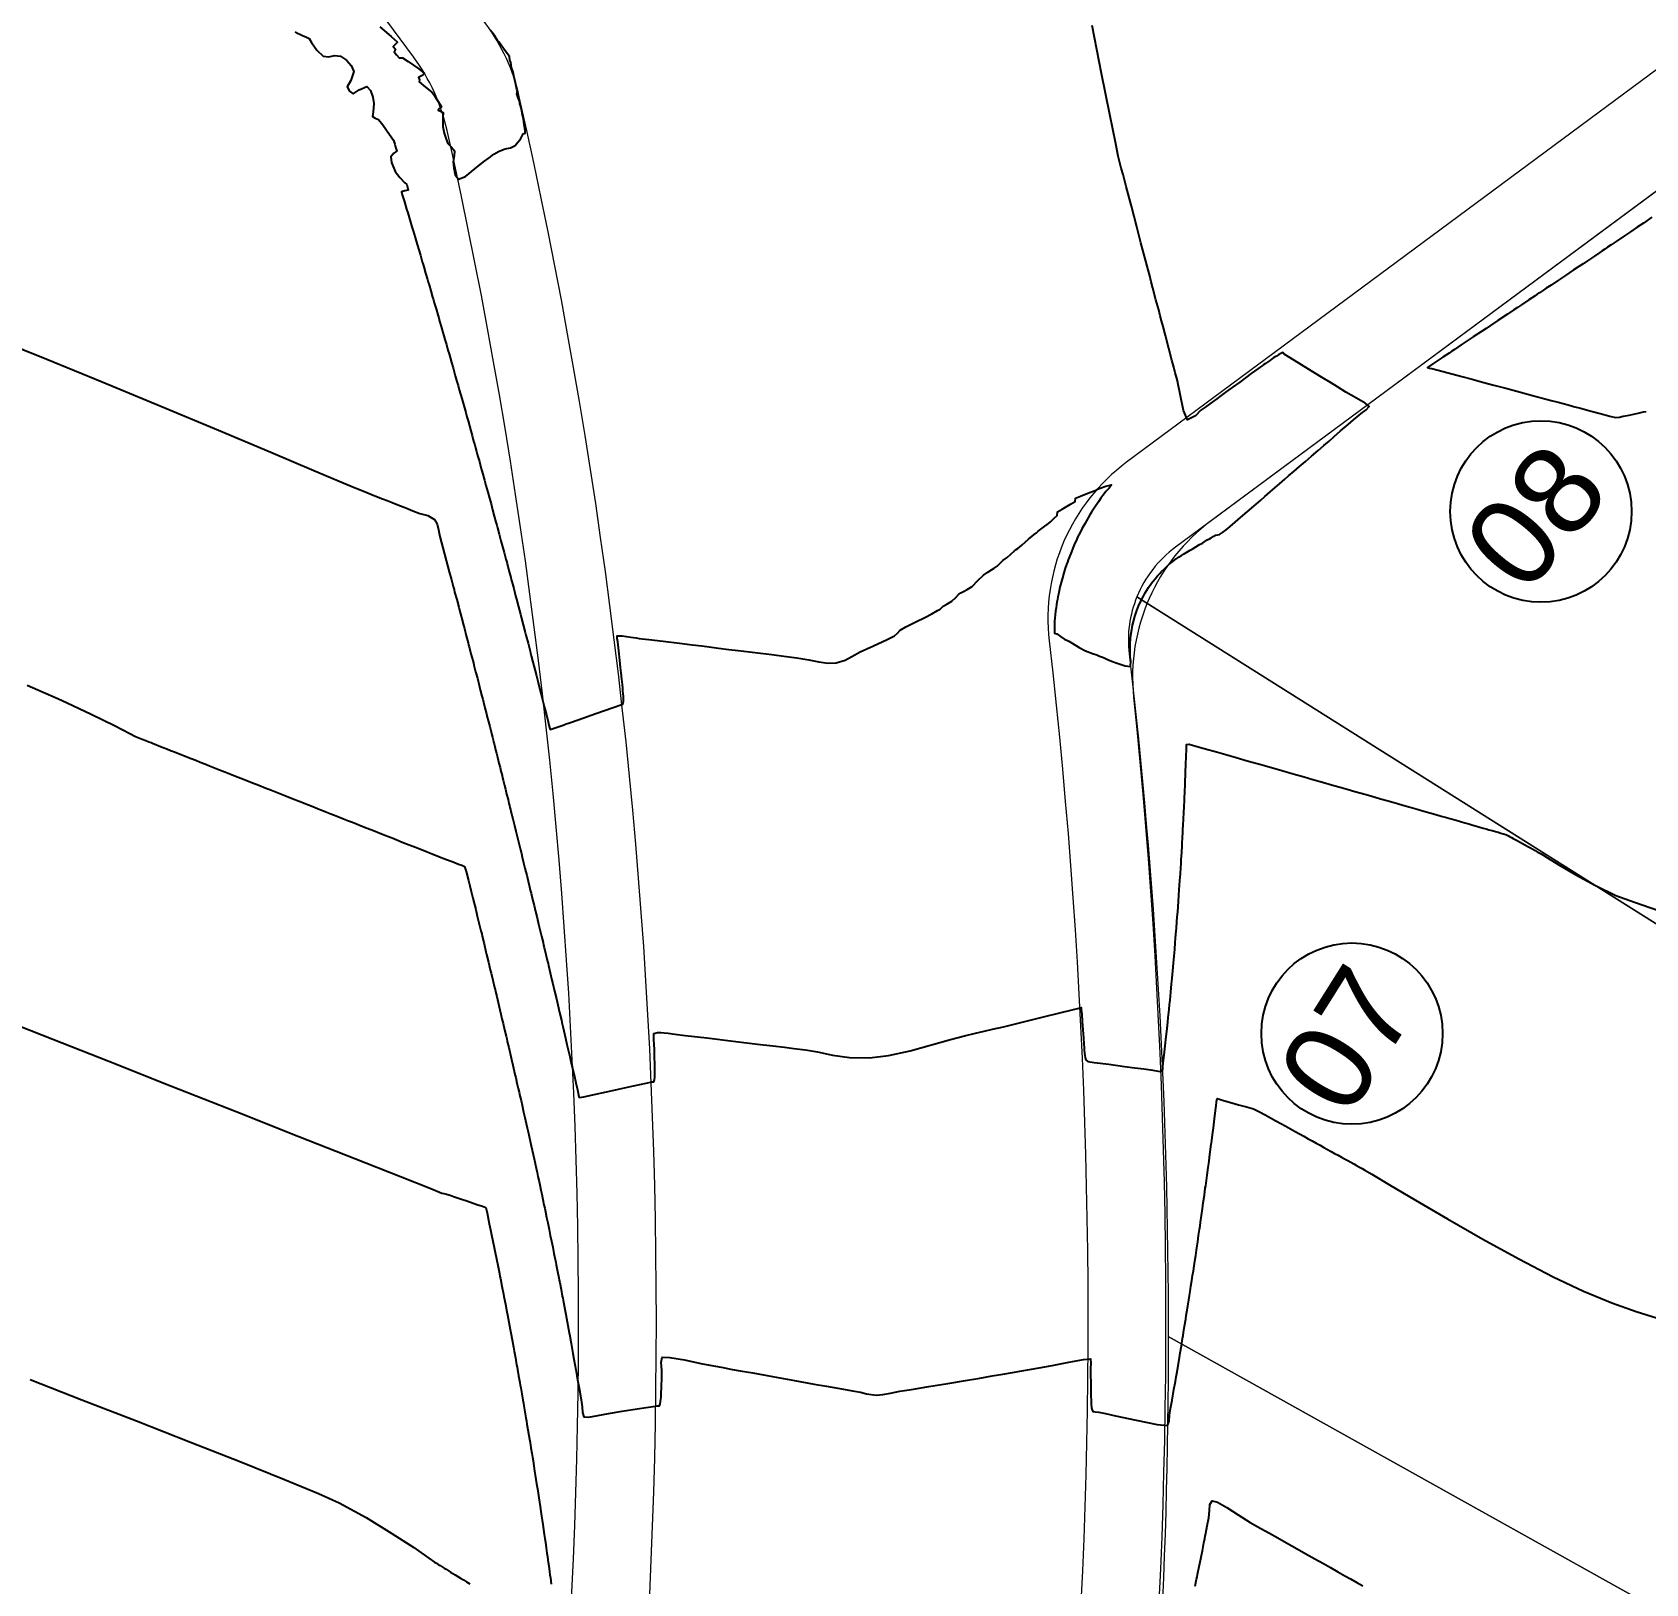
# Model space of a CAD drawing. Header units: millimetres. Extents: x 340454 to 342791, y 6993867 to 6995092.
# Drawn here: x 340711.8 to 340753.27, y 6994543.69 to 6994583.55 of the extents above; entities that cross this region are included whole.
import ezdxf
from ezdxf.enums import TextEntityAlignment as Align

# ---------------------------------------------------------------- set-up
doc = ezdxf.new("R2010")
doc.units = ezdxf.units.MM
doc.header["$LTSCALE"] = 10
for name, color, linetype in [('NUMERO_DOS_LOTES', 165, 'Continuous'), ('T-HM-CURVA_INTERMEDIARIA', 45, 'Continuous'), ('T-HM-CURVA_MESTRA', 20, 'Continuous'), ('URB-Calçadas', 2, 'Continuous'), ('URB-Quadras', 3, 'Continuous')]:
    doc.layers.add(name, color=color, linetype=linetype)
doc.styles.get("Standard").update_dxf_attribs({"font": 'arial.ttf'})

msp = doc.modelspace()

# ---------------------------------------------------------------- linework, layer by layer
at = {"lineweight": 20}
for points in [[(340753.641, 6994579.535), (340741.186, 6994570.321, 0.137363), (340740.193, 6994569.044), (340779.027, 6994544.603), (340782.27, 6994557.101), (340753.641, 6994579.535)], [(340740.193, 6994569.044, 0.127133), (340739.994, 6994567.583, -0.028907), (340740.998, 6994550.042), (340775.452, 6994530.828), (340779.027, 6994544.603), (340740.193, 6994569.044, 0.124874)], [(340771.792, 6994516.727), (340775.452, 6994530.828), (340740.998, 6994550.042, -0.029737), (340739.939, 6994532.04), (340771.792, 6994516.727)]]:
    msp.add_lwpolyline(points, format="xyb", close=True, dxfattribs=at)
at = {"layer": 'NUMERO_DOS_LOTES', "color": 165, "transparency": 33554687}
for centre, radius in [((340750.577, 6994571.238), 2.33), ((340745.72, 6994557.825), 2.328)]:
    msp.add_circle(centre, radius, dxfattribs=at)
at = {"layer": 'T-HM-CURVA_INTERMEDIARIA', "color": 45, "linetype": 'Continuous', "lineweight": -3, "flags": 128}
for points, elevation in [([(340718.558, 6994583.559), (340718.622, 6994583.53), (340718.699, 6994583.496), (340718.77, 6994583.463), (340718.833, 6994583.435), (340718.924, 6994583.394), (340718.984, 6994583.289), (340719.117, 6994583.087), (340719.278, 6994582.934), (340719.43, 6994582.917), (340719.574, 6994582.952), (340719.728, 6994582.936), (340719.883, 6994582.836), (340720.004, 6994582.698), (340720.066, 6994582.542), (340719.989, 6994582.311), (340719.901, 6994582.151), (340719.958, 6994582.041), (340720.05, 6994581.97), (340720.206, 6994582.074), (340720.403, 6994582.157), (340720.496, 6994582.057), (340720.554, 6994581.887), (340720.585, 6994581.719), (340720.566, 6994581.508), (340720.545, 6994581.384), (340720.62, 6994581.346), (340720.705, 6994581.311), (340720.814, 6994581.17), (340720.988, 6994580.926), (340721.09, 6994580.774), (340721.123, 6994580.673), (340721.142, 6994580.599), (340721.157, 6994580.55), (340721.172, 6994580.499), (340721.099, 6994580.444), (340721.018, 6994580.354), (340721.04, 6994580.201), (340721.134, 6994579.971), (340721.247, 6994579.819), (340721.368, 6994579.694), (340721.427, 6994579.639), (340721.448, 6994579.567), (340721.469, 6994579.494), (340721.38, 6994579.474), (340721.291, 6994579.454), (340721.315, 6994579.374), (340721.37, 6994579.19), (340721.426, 6994579.004), (340721.453, 6994578.913), (340721.507, 6994578.734), (340721.561, 6994578.553), (340721.576, 6994578.502), (340721.591, 6994578.451), (340721.643, 6994578.277), (340721.695, 6994578.101), (340721.712, 6994578.045), (340721.728, 6994577.989), (340721.778, 6994577.821), (340721.829, 6994577.649), (340721.847, 6994577.588), (340721.865, 6994577.527), (340721.913, 6994577.363), (340721.962, 6994577.197), (340721.982, 6994577.13), (340722.001, 6994577.064), (340722.047, 6994576.906), (340722.094, 6994576.745), (340722.116, 6994576.672), (340722.137, 6994576.599), (340722.181, 6994576.448), (340722.226, 6994576.292), (340722.25, 6994576.211), (340722.273, 6994576.13), (340722.314, 6994575.987), (340722.357, 6994575.838), (340722.383, 6994575.749), (340722.408, 6994575.66), (340722.447, 6994575.525), (340722.488, 6994575.384), (340722.516, 6994575.288), (340722.543, 6994575.191), (340722.58, 6994575.064), (340722.618, 6994574.93), (340722.648, 6994574.826), (340722.677, 6994574.721), (340722.711, 6994574.602), (340722.747, 6994574.475), (340722.779, 6994574.364), (340722.81, 6994574.252), (340722.843, 6994574.138), (340722.876, 6994574.02), (340722.91, 6994573.898), (340722.943, 6994573.782), (340722.973, 6994573.673), (340723.004, 6994573.565), (340723.04, 6994573.435), (340723.074, 6994573.313), (340723.108, 6994573.193), (340723.131, 6994573.109), (340723.156, 6994573.019), (340723.175, 6994572.953), (340723.198, 6994572.87), (340723.224, 6994572.776), (340723.241, 6994572.714), (340723.258, 6994572.652), (340723.295, 6994572.52), (340723.335, 6994572.372), (340723.36, 6994572.284), (340723.384, 6994572.195), (340723.425, 6994572.046), (340723.465, 6994571.902), (340723.487, 6994571.82), (340723.51, 6994571.738), (340723.552, 6994571.582), (340723.594, 6994571.431), (340723.614, 6994571.355), (340723.635, 6994571.28), (340723.679, 6994571.118), (340723.722, 6994570.96), (340723.74, 6994570.891), (340723.759, 6994570.822), (340723.805, 6994570.653), (340723.849, 6994570.488), (340723.866, 6994570.426), (340723.883, 6994570.363), (340723.93, 6994570.188), (340723.976, 6994570.017), (340723.991, 6994569.96), (340724.006, 6994569.904), (340724.054, 6994569.723), (340724.101, 6994569.545), (340724.115, 6994569.494), (340724.128, 6994569.444), (340724.178, 6994569.257), (340724.227, 6994569.072), (340724.25, 6994568.984), (340724.301, 6994568.79), (340724.351, 6994568.599), (340724.371, 6994568.523), (340724.423, 6994568.324), (340724.475, 6994568.126), (340724.492, 6994568.062), (340724.545, 6994567.856), (340724.598, 6994567.652), (340724.612, 6994567.6), (340724.63, 6994567.531), (340724.671, 6994567.37), (340724.721, 6994567.178), (340724.762, 6994567.018), (340724.798, 6994566.878), (340724.842, 6994566.703), (340724.886, 6994566.533), (340724.92, 6994566.398), (340724.964, 6994566.228), (340725.018, 6994566.015), (340725.063, 6994565.837), (340725.084, 6994565.752), (340725.096, 6994565.689), (340725.113, 6994565.636), (340725.269, 6994565.686), (340725.445, 6994565.751), (340725.529, 6994565.78), (340725.613, 6994565.809), (340725.836, 6994565.888), (340726.286, 6994566.047), (340726.73, 6994566.204), (340726.932, 6994566.275), (340726.985, 6994566.287), (340726.996, 6994566.357), (340726.997, 6994566.414), (340726.995, 6994566.483), (340726.99, 6994566.564), (340726.986, 6994566.622), (340726.979, 6994566.703), (340726.97, 6994566.794), (340726.956, 6994566.932), (340726.939, 6994567.091), (340726.924, 6994567.23), (340726.914, 6994567.322), (340726.905, 6994567.41), (340726.896, 6994567.495), (340726.886, 6994567.58), (340726.869, 6994567.736), (340726.852, 6994567.888), (340726.836, 6994567.975), (340726.834, 6994568.048), (340726.961, 6994568.04), (340727.187, 6994568.009), (340727.325, 6994567.989), (340727.402, 6994567.979), (340727.478, 6994567.969), (340727.65, 6994567.949), (340728.021, 6994567.905), (340728.441, 6994567.855), (340728.765, 6994567.816), (340729.008, 6994567.784), (340729.201, 6994567.759), (340729.443, 6994567.728), (340729.706, 6994567.696), (340729.944, 6994567.669), (340730.241, 6994567.633), (340730.516, 6994567.598), (340730.81, 6994567.561), (340731.121, 6994567.52), (340731.45, 6994567.478), (340731.758, 6994567.428), (340732.018, 6994567.377), (340732.247, 6994567.344), (340732.464, 6994567.351), (340732.692, 6994567.416), (340732.865, 6994567.515), (340733.084, 6994567.636), (340733.423, 6994567.79), (340733.772, 6994567.95), (340733.96, 6994568.042), (340734.037, 6994568.116), (340734.113, 6994568.191), (340734.258, 6994568.271), (340734.51, 6994568.4), (340734.741, 6994568.518), (340734.921, 6994568.613), (340735.072, 6994568.692), (340735.141, 6994568.731), (340735.178, 6994568.769), (340735.214, 6994568.808), (340735.308, 6994568.856), (340735.439, 6994568.933), (340735.536, 6994569.029), (340735.605, 6994569.105), (340735.67, 6994569.145), (340735.736, 6994569.182), (340735.831, 6994569.234), (340735.958, 6994569.315), (340736.107, 6994569.462), (340736.249, 6994569.605), (340736.361, 6994569.681), (340736.454, 6994569.737), (340736.527, 6994569.785), (340736.599, 6994569.834), (340736.678, 6994569.91), (340736.748, 6994569.978), (340736.805, 6994570.018), (340736.862, 6994570.058), (340736.957, 6994570.145), (340737.046, 6994570.227), (340737.089, 6994570.259), (340737.133, 6994570.291), (340737.234, 6994570.377), (340737.41, 6994570.526), (340737.505, 6994570.607), (340737.554, 6994570.645), (340737.61, 6994570.69), (340737.659, 6994570.73), (340737.791, 6994570.832), (340737.922, 6994570.934), (340737.97, 6994570.975), (340738.016, 6994571.018), (340738.067, 6994571.066), (340738.14, 6994571.132), (340738.156, 6994571.226), (340738.274, 6994571.297), (340738.486, 6994571.423), (340738.603, 6994571.494), (340738.614, 6994571.581), (340738.741, 6994571.634), (340738.976, 6994571.726), (340739.117, 6994571.78), (340739.184, 6994571.808), (340739.251, 6994571.835), (340739.397, 6994571.892), (340739.537, 6994571.922), (340739.48, 6994571.835), (340739.399, 6994571.753), (340739.355, 6994571.696), (340739.317, 6994571.647), (340739.269, 6994571.577), (340739.208, 6994571.489), (340739.098, 6994571.327), (340739.027, 6994571.223), (340738.985, 6994571.151), (340738.943, 6994571.078), (340738.855, 6994570.925), (340738.778, 6994570.791), (340738.74, 6994570.717), (340738.699, 6994570.636), (340738.671, 6994570.575), (340738.637, 6994570.5), (340738.601, 6994570.424), (340738.563, 6994570.34), (340738.493, 6994570.161), (340738.429, 6994569.994), (340738.406, 6994569.935), (340738.383, 6994569.875), (340738.354, 6994569.785), (340738.315, 6994569.661), (340738.278, 6994569.536), (340738.244, 6994569.414), (340738.216, 6994569.29), (340738.197, 6994569.203), (340738.178, 6994569.111), (340738.163, 6994569.043), (340738.149, 6994568.979), (340738.135, 6994568.911), (340738.126, 6994568.847), (340738.115, 6994568.767), (340738.103, 6994568.677), (340738.09, 6994568.581), (340738.082, 6994568.495), (340738.077, 6994568.417), (340738.075, 6994568.341), (340738.074, 6994568.276), (340738.075, 6994568.176), (340738.079, 6994568.116), (340738.135, 6994568.092), (340738.234, 6994568.024), (340738.34, 6994567.953), (340738.39, 6994567.931), (340738.441, 6994567.909), (340738.533, 6994567.853), (340738.711, 6994567.747), (340738.871, 6994567.661), (340739.056, 6994567.59), (340739.161, 6994567.557), (340739.234, 6994567.52), (340739.284, 6994567.504), (340739.339, 6994567.485), (340739.421, 6994567.444), (340739.538, 6994567.39), (340739.682, 6994567.339), (340739.894, 6994567.274), (340740.026, 6994567.26), (340740.04, 6994567.399), (340740.021, 6994567.517), (340740.019, 6994567.585), (340740.017, 6994567.687), (340740.02, 6994567.862), (340740.041, 6994568.065), (340740.059, 6994568.205), (340740.07, 6994568.26), (340740.081, 6994568.316), (340740.104, 6994568.409), (340740.139, 6994568.539), (340740.195, 6994568.697), (340740.247, 6994568.832), (340740.282, 6994568.911), (340740.319, 6994568.989), (340740.36, 6994569.067), (340740.404, 6994569.145), (340740.493, 6994569.282), (340740.568, 6994569.394), (340740.603, 6994569.441), (340740.66, 6994569.511), (340740.719, 6994569.584), (340740.779, 6994569.649), (340740.817, 6994569.69), (340740.919, 6994569.785), (340741.021, 6994569.881), (340741.07, 6994569.92), (340741.172, 6994569.997), (340741.276, 6994570.074), (340741.336, 6994570.111), (340741.388, 6994570.143), (340741.474, 6994570.195), (340741.56, 6994570.247), (340741.612, 6994570.273), (340741.706, 6994570.331), (340741.803, 6994570.391), (340741.875, 6994570.427), (340741.94, 6994570.467), (340742.003, 6994570.506), (340742.055, 6994570.534), (340742.106, 6994570.565), (340742.157, 6994570.596), (340742.214, 6994570.63), (340742.264, 6994570.638), (340742.314, 6994570.647), (340742.389, 6994570.695), (340742.489, 6994570.766), (340742.587, 6994570.849), (340742.721, 6994570.966), (340742.859, 6994571.085), (340743.027, 6994571.23), (340743.197, 6994571.377), (340743.377, 6994571.533), (340743.48, 6994571.622), (340743.55, 6994571.682), (340743.619, 6994571.742), (340743.739, 6994571.846), (340743.859, 6994571.949), (340743.928, 6994572.009), (340743.998, 6994572.07), (340744.093, 6994572.152), (340744.239, 6994572.278), (340744.373, 6994572.394), (340744.528, 6994572.527), (340744.68, 6994572.659), (340744.851, 6994572.807), (340744.997, 6994572.933), (340745.131, 6994573.049), (340745.265, 6994573.164), (340745.43, 6994573.307), (340745.625, 6994573.475), (340745.756, 6994573.589), (340745.855, 6994573.674), (340745.953, 6994573.759), (340746.084, 6994573.849), (340746.16, 6994573.938), (340746.062, 6994574.023), (340745.836, 6994574.15), (340745.565, 6994574.304), (340745.347, 6994574.439), (340745.167, 6994574.55), (340744.94, 6994574.689), (340744.673, 6994574.854), (340744.356, 6994575.049), (340744.09, 6994575.213), (340743.978, 6994575.283), (340743.941, 6994575.322), (340743.892, 6994575.301), (340743.83, 6994575.265), (340743.78, 6994575.233), (340743.716, 6994575.192), (340743.648, 6994575.147), (340743.599, 6994575.113), (340743.546, 6994575.077), (340743.497, 6994575.042), (340743.456, 6994575.013), (340743.414, 6994574.984), (340743.363, 6994574.948), (340743.299, 6994574.902), (340743.132, 6994574.781), (340742.835, 6994574.564), (340742.645, 6994574.427), (340742.554, 6994574.361), (340742.463, 6994574.295), (340742.363, 6994574.222), (340742.245, 6994574.137), (340742.067, 6994574.008), (340741.936, 6994573.912), (340741.886, 6994573.876), (340741.836, 6994573.84), (340741.697, 6994573.699), (340741.496, 6994573.593), (340741.393, 6994573.833), (340741.303, 6994574.25), (340741.258, 6994574.499), (340741.233, 6994574.593), (340741.208, 6994574.687), (340741.178, 6994574.8), (340741.14, 6994574.947), (340741.094, 6994575.122), (340741.013, 6994575.43), (340740.927, 6994575.757), (340740.866, 6994575.987), (340740.826, 6994576.14), (340740.794, 6994576.262), (340740.753, 6994576.415), (340740.684, 6994576.679), (340740.606, 6994576.975), (340740.564, 6994577.135), (340740.543, 6994577.213), (340740.523, 6994577.291), (340740.483, 6994577.443), (340740.399, 6994577.762), (340740.298, 6994578.144), (340740.192, 6994578.548), (340740.051, 6994579.084), (340739.919, 6994579.587), (340739.838, 6994579.895), (340739.792, 6994580.062), (340739.755, 6994580.195), (340739.714, 6994580.363), (340739.648, 6994580.688), (340739.497, 6994581.44), (340739.287, 6994582.494), (340739.042, 6994583.728)], 732), ([(340720.734, 6994583.694), (340721.029, 6994583.443), (340721.188, 6994583.296), (340721.132, 6994583.234), (340721.076, 6994583.183), (340721.136, 6994583.114), (340721.106, 6994583.044), (340721.166, 6994582.968), (340721.231, 6994582.893), (340721.316, 6994582.895), (340721.467, 6994582.796), (340721.739, 6994582.609), (340721.884, 6994582.494), (340721.808, 6994582.433), (340721.731, 6994582.389), (340721.756, 6994582.327), (340721.75, 6994582.277), (340721.912, 6994582.143), (340722.076, 6994582.008), (340722.112, 6994581.957), (340722.216, 6994581.798), (340722.318, 6994581.631), (340722.274, 6994581.591), (340722.233, 6994581.553), (340722.293, 6994581.523), (340722.362, 6994581.486), (340722.357, 6994581.357), (340722.36, 6994581.126), (340722.393, 6994580.96), (340722.441, 6994580.803), (340722.487, 6994580.694), (340722.579, 6994580.601), (340722.658, 6994580.507), (340722.647, 6994580.378), (340722.625, 6994580.225), (340722.637, 6994580.071), (340722.673, 6994579.888), (340722.756, 6994579.777), (340722.935, 6994579.846), (340723.182, 6994580.039), (340723.404, 6994580.218), (340723.55, 6994580.326), (340723.666, 6994580.415), (340723.806, 6994580.499), (340723.961, 6994580.553), (340724.094, 6994580.581), (340724.216, 6994580.64), (340724.364, 6994580.823), (340724.423, 6994580.938), (340724.473, 6994580.96), (340724.473, 6994581.013), (340724.464, 6994581.088), (340724.45, 6994581.181), (340724.437, 6994581.252), (340724.425, 6994581.319), (340724.411, 6994581.388), (340724.396, 6994581.466), (340724.382, 6994581.536), (340724.367, 6994581.61), (340724.349, 6994581.666), (340724.334, 6994581.713), (340724.333, 6994581.765), (340724.296, 6994581.868), (340724.258, 6994581.972), (340724.273, 6994582.03), (340724.262, 6994582.08), (340724.224, 6994582.249), (340724.183, 6994582.429), (340724.169, 6994582.492), (340724.156, 6994582.549), (340724.138, 6994582.598), (340724.12, 6994582.646), (340724.111, 6994582.715), (340724.104, 6994582.777), (340724.075, 6994582.831), (340724.069, 6994582.93), (340724.038, 6994582.971), (340723.918, 6994583.137), (340723.799, 6994583.303), (340723.765, 6994583.342), (340723.739, 6994583.382), (340723.707, 6994583.43), (340723.655, 6994583.501), (340723.583, 6994583.6)], 733), ([(340753.427, 6994578.797), (340753.209, 6994578.649), (340753.049, 6994578.541), (340752.881, 6994578.427), (340752.721, 6994578.318), (340752.51, 6994578.175), (340752.38, 6994578.087), (340752.29, 6994578.026), (340752.215, 6994577.975), (340752.153, 6994577.933), (340752.091, 6994577.891), (340751.95, 6994577.797), (340751.77, 6994577.677), (340751.659, 6994577.603), (340751.549, 6994577.53), (340751.409, 6994577.437), (340751.205, 6994577.301), (340751.026, 6994577.181), (340750.838, 6994577.056), (340750.715, 6994576.974), (340750.615, 6994576.908), (340750.538, 6994576.856), (340750.481, 6994576.818), (340750.425, 6994576.78), (340750.264, 6994576.673), (340750.074, 6994576.547), (340749.978, 6994576.483), (340749.882, 6994576.419), (340749.72, 6994576.311), (340749.465, 6994576.141), (340749.283, 6994576.02), (340749.166, 6994575.942), (340749.049, 6994575.864), (340748.837, 6994575.722), (340748.53, 6994575.517), (340748.355, 6994575.401), (340748.286, 6994575.355), (340748.216, 6994575.308), (340748.058, 6994575.205), (340747.799, 6994575.034), (340747.663, 6994574.94), (340747.711, 6994574.924), (340747.77, 6994574.911), (340747.901, 6994574.876), (340748.194, 6994574.798), (340748.543, 6994574.705), (340748.806, 6994574.635), (340749.079, 6994574.562), (340749.367, 6994574.485), (340749.672, 6994574.404), (340750.049, 6994574.303), (340750.357, 6994574.221), (340750.614, 6994574.153), (340750.837, 6994574.094), (340751.02, 6994574.045), (340751.149, 6994574.01), (340751.281, 6994573.975), (340751.414, 6994573.94), (340751.595, 6994573.891), (340751.865, 6994573.819), (340752.1, 6994573.757), (340752.346, 6994573.687), (340752.497, 6994573.651), (340752.593, 6994573.664), (340752.689, 6994573.686), (340752.841, 6994573.717), (340753.076, 6994573.766), (340753.214, 6994573.795), (340753.285, 6994573.809)], 732), ([(340710.938, 6994575.65), (340712.176, 6994575.154), (340713.601, 6994574.57), (340715.107, 6994573.946), (340716.587, 6994573.327), (340717.934, 6994572.762), (340719.04, 6994572.295), (340719.797, 6994571.975), (340720.101, 6994571.847), (340720.253, 6994571.785), (340720.405, 6994571.724), (340720.607, 6994571.643), (340720.723, 6994571.598), (340720.779, 6994571.576), (340720.835, 6994571.554), (340720.926, 6994571.518), (340721.056, 6994571.466), (340721.197, 6994571.41), (340721.402, 6994571.329), (340721.581, 6994571.259), (340721.764, 6994571.186), (340721.972, 6994571.132), (340722.143, 6994571.036), (340722.214, 6994570.912), (340722.241, 6994570.77), (340722.277, 6994570.595), (340722.321, 6994570.434), (340722.356, 6994570.304), (340722.399, 6994570.141), (340722.443, 6994569.979), (340722.478, 6994569.85), (340722.522, 6994569.687), (340722.577, 6994569.481), (340722.623, 6994569.308), (340722.643, 6994569.232), (340722.66, 6994569.169), (340722.712, 6994568.974), (340722.765, 6994568.777), (340722.785, 6994568.699), (340722.835, 6994568.512), (340722.885, 6994568.322), (340722.909, 6994568.228), (340722.957, 6994568.048), (340723.005, 6994567.866), (340723.019, 6994567.811), (340723.033, 6994567.757), (340723.078, 6994567.585), (340723.124, 6994567.409), (340723.14, 6994567.347), (340723.156, 6994567.286), (340723.199, 6994567.121), (340723.243, 6994566.952), (340723.26, 6994566.883), (340723.278, 6994566.814), (340723.319, 6994566.656), (340723.361, 6994566.495), (340723.38, 6994566.418), (340723.399, 6994566.342), (340723.438, 6994566.192), (340723.478, 6994566.037), (340723.499, 6994565.953), (340723.52, 6994565.869), (340723.56, 6994565.713), (340723.595, 6994565.578), (340723.615, 6994565.498), (340723.63, 6994565.437), (340723.647, 6994565.372), (340723.66, 6994565.321), (340723.672, 6994565.27), (340723.69, 6994565.201), (340723.711, 6994565.119), (340723.733, 6994565.029), (340723.759, 6994564.923), (340723.797, 6994564.776), (340723.826, 6994564.66), (340723.849, 6994564.567), (340723.863, 6994564.512), (340723.878, 6994564.453), (340723.892, 6994564.395), (340723.907, 6994564.335), (340723.923, 6994564.27), (340723.941, 6994564.199), (340723.964, 6994564.104), (340723.996, 6994563.975), (340724.031, 6994563.837), (340724.055, 6994563.739), (340724.068, 6994563.686), (340724.081, 6994563.633), (340724.093, 6994563.583), (340724.106, 6994563.532), (340724.122, 6994563.467), (340724.139, 6994563.399), (340724.154, 6994563.338), (340724.169, 6994563.278), (340724.197, 6994563.167), (340724.232, 6994563.025), (340724.258, 6994562.921), (340724.284, 6994562.816), (340724.317, 6994562.68), (340724.349, 6994562.549), (340724.374, 6994562.452), (340724.398, 6994562.354), (340724.433, 6994562.211), (340724.467, 6994562.073), (340724.489, 6994561.982), (340724.512, 6994561.892), (340724.548, 6994561.741), (340724.583, 6994561.596), (340724.604, 6994561.512), (340724.625, 6994561.429), (340724.663, 6994561.271), (340724.7, 6994561.118), (340724.718, 6994561.042), (340724.737, 6994560.965), (340724.777, 6994560.8), (340724.815, 6994560.64), (340724.832, 6994560.57), (340724.849, 6994560.501), (340724.89, 6994560.329), (340724.931, 6994560.161), (340724.946, 6994560.098), (340724.961, 6994560.036), (340725.003, 6994559.857), (340725.045, 6994559.681), (340725.059, 6994559.626), (340725.072, 6994559.571), (340725.116, 6994559.384), (340725.159, 6994559.2), (340725.182, 6994559.105), (340725.228, 6994558.911), (340725.273, 6994558.719), (340725.292, 6994558.638), (340725.311, 6994558.562), (340725.356, 6994558.366), (340725.402, 6994558.171), (340725.417, 6994558.109), (340725.449, 6994557.972), (340725.511, 6994557.703), (340725.547, 6994557.548), (340725.579, 6994557.409), (340725.619, 6994557.235), (340725.658, 6994557.067), (340725.689, 6994556.934), (340725.727, 6994556.766), (340725.776, 6994556.556), (340725.816, 6994556.38), (340725.835, 6994556.297), (340725.845, 6994556.235), (340725.861, 6994556.182), (340725.978, 6994556.202), (340726.242, 6994556.26), (340726.558, 6994556.33), (340726.87, 6994556.397), (340727.256, 6994556.481), (340727.584, 6994556.552), (340727.725, 6994556.582), (340727.777, 6994556.587), (340727.796, 6994556.641), (340727.803, 6994556.717), (340727.807, 6994556.792), (340727.807, 6994556.857), (340727.806, 6994556.92), (340727.803, 6994557.055), (340727.799, 6994557.207), (340727.797, 6994557.278), (340727.795, 6994557.349), (340727.792, 6994557.432), (340727.789, 6994557.526), (340727.776, 6994557.684), (340727.78, 6994557.83), (340727.873, 6994557.852), (340727.958, 6994557.856), (340728.048, 6994557.845), (340728.151, 6994557.832), (340728.321, 6994557.811), (340728.585, 6994557.779), (340729.143, 6994557.712), (340729.82, 6994557.631), (340730.442, 6994557.556), (340730.838, 6994557.508), (340731.138, 6994557.473), (340731.376, 6994557.445), (340731.676, 6994557.409), (340731.988, 6994557.352), (340732.367, 6994557.273), (340732.811, 6994557.209), (340733.322, 6994557.198), (340733.81, 6994557.261), (340734.365, 6994557.384), (340734.918, 6994557.532), (340735.405, 6994557.67), (340735.761, 6994557.766), (340736.044, 6994557.832), (340736.264, 6994557.883), (340736.483, 6994557.935), (340736.766, 6994558.002), (340737.211, 6994558.111), (340737.762, 6994558.247), (340738.249, 6994558.367), (340738.497, 6994558.428), (340738.664, 6994558.47), (340738.761, 6994558.494), (340738.765, 6994558.443), (340738.769, 6994558.392), (340738.775, 6994558.314), (340738.788, 6994558.135), (340738.804, 6994557.925), (340738.819, 6994557.72), (340738.831, 6994557.547), (340738.837, 6994557.472), (340738.842, 6994557.408), (340738.85, 6994557.326), (340738.858, 6994557.263), (340738.867, 6994557.208), (340738.881, 6994557.148), (340738.932, 6994557.108), (340739.097, 6994557.085), (340739.469, 6994557.036), (340739.874, 6994556.982), (340740.139, 6994556.947), (340740.368, 6994556.916), (340740.55, 6994556.892), (340740.737, 6994556.862), (340740.846, 6994556.851), (340740.857, 6994556.911), (340740.861, 6994556.98), (340740.872, 6994557.075), (340740.895, 6994557.273), (340740.922, 6994557.509), (340740.948, 6994557.749), (340740.97, 6994557.95), (340740.979, 6994558.039), (340740.987, 6994558.119), (340740.999, 6994558.235), (340741.021, 6994558.447), (340741.034, 6994558.57), (340741.039, 6994558.627), (340741.045, 6994558.684), (340741.064, 6994558.887), (340741.085, 6994559.1), (340741.092, 6994559.175), (340741.099, 6994559.25), (340741.116, 6994559.435), (340741.134, 6994559.631), (340741.142, 6994559.723), (340741.15, 6994559.816), (340741.164, 6994559.982), (340741.18, 6994560.163), (340741.188, 6994560.272), (340741.197, 6994560.382), (340741.209, 6994560.53), (340741.222, 6994560.694), (340741.232, 6994560.822), (340741.241, 6994560.949), (340741.251, 6994561.082), (340741.262, 6994561.227), (340741.273, 6994561.381), (340741.282, 6994561.516), (340741.291, 6994561.638), (340741.299, 6994561.759), (340741.31, 6994561.93), (340741.32, 6994562.084), (340741.327, 6994562.188), (340741.333, 6994562.292), (340741.344, 6994562.479), (340741.354, 6994562.653), (340741.36, 6994562.739), (340741.365, 6994562.825), (340741.375, 6994563.029), (340741.386, 6994563.223), (340741.389, 6994563.29), (340741.393, 6994563.358), (340741.399, 6994563.479), (340741.408, 6994563.68), (340741.413, 6994563.793), (340741.418, 6994563.892), (340741.424, 6994564.019), (340741.433, 6994564.242), (340741.438, 6994564.364), (340741.441, 6994564.425), (340741.445, 6994564.53), (340741.452, 6994564.745), (340741.459, 6994564.936), (340741.465, 6994565.143), (340741.47, 6994565.252), (340741.537, 6994565.261), (340741.652, 6994565.228), (340741.919, 6994565.152), (340742.237, 6994565.061), (340742.482, 6994564.991), (340742.747, 6994564.915), (340743.028, 6994564.835), (340743.32, 6994564.752), (340743.654, 6994564.657), (340743.922, 6994564.58), (340744.213, 6994564.497), (340744.491, 6994564.418), (340744.715, 6994564.354), (340744.96, 6994564.284), (340745.197, 6994564.217), (340745.386, 6994564.163), (340745.596, 6994564.103), (340745.798, 6994564.045), (340745.96, 6994563.999), (340746.142, 6994563.947), (340746.317, 6994563.897), (340746.458, 6994563.857), (340746.616, 6994563.812), (340746.769, 6994563.768), (340746.892, 6994563.733), (340747.031, 6994563.694), (340747.22, 6994563.639), (340747.397, 6994563.589), (340747.57, 6994563.54), (340747.722, 6994563.496), (340747.876, 6994563.453), (340748.012, 6994563.414), (340748.149, 6994563.374), (340748.273, 6994563.339), (340748.396, 6994563.304), (340748.509, 6994563.272), (340748.62, 6994563.24), (340748.722, 6994563.211), (340748.823, 6994563.182), (340748.917, 6994563.156), (340749.01, 6994563.129), (340749.094, 6994563.105), (340749.168, 6994563.084), (340749.242, 6994563.063), (340749.325, 6994563.039), (340749.406, 6994563.016), (340749.476, 6994562.996), (340749.544, 6994562.977), (340749.61, 6994562.959), (340749.671, 6994562.94), (340749.722, 6994562.916), (340749.771, 6994562.89), (340749.817, 6994562.865), (340749.862, 6994562.84), (340749.948, 6994562.792), (340750.028, 6994562.748), (340750.104, 6994562.706), (340750.176, 6994562.666), (340750.244, 6994562.629), (340750.308, 6994562.593), (340750.368, 6994562.56), (340750.426, 6994562.528), (340750.481, 6994562.497), (340750.532, 6994562.469), (340750.582, 6994562.441), (340750.629, 6994562.416), (340750.742, 6994562.343), (340751.041, 6994562.158), (340751.471, 6994561.906), (340751.977, 6994561.63), (340752.506, 6994561.376), (340752.981, 6994561.198), (340753.825, 6994560.908)], 731), ([(340711.16, 6994558.146), (340712.329, 6994557.684), (340713.773, 6994557.113), (340715.382, 6994556.477), (340717.046, 6994555.819), (340718.654, 6994555.183), (340720.097, 6994554.612), (340721.264, 6994554.151), (340722.046, 6994553.842), (340722.332, 6994553.729), (340722.384, 6994553.714), (340722.451, 6994553.696), (340722.542, 6994553.67), (340722.631, 6994553.642), (340722.708, 6994553.616), (340722.81, 6994553.581), (340722.973, 6994553.526), (340723.231, 6994553.438), (340723.372, 6994553.389), (340723.462, 6994553.358), (340723.494, 6994553.216), (340723.55, 6994552.941), (340723.582, 6994552.786), (340723.609, 6994552.654), (340723.643, 6994552.489), (340723.676, 6994552.328), (340723.702, 6994552.199), (340723.735, 6994552.037), (340723.776, 6994551.832), (340723.811, 6994551.659), (340723.825, 6994551.585), (340723.835, 6994551.533), (340723.875, 6994551.334), (340723.914, 6994551.132), (340723.926, 6994551.067), (340723.964, 6994550.874), (340724.001, 6994550.679), (340724.016, 6994550.6), (340724.051, 6994550.414), (340724.087, 6994550.225), (340724.104, 6994550.133), (340724.137, 6994549.954), (340724.171, 6994549.771), (340724.18, 6994549.718), (340724.19, 6994549.665), (340724.221, 6994549.493), (340724.253, 6994549.317), (340724.264, 6994549.257), (340724.275, 6994549.196), (340724.304, 6994549.031), (340724.334, 6994548.863), (340724.346, 6994548.795), (340724.358, 6994548.727), (340724.385, 6994548.57), (340724.413, 6994548.408), (340724.426, 6994548.333), (340724.439, 6994548.258), (340724.465, 6994548.107), (340724.491, 6994547.952), (340724.505, 6994547.87), (340724.519, 6994547.787), (340724.543, 6994547.645), (340724.568, 6994547.497), (340724.582, 6994547.407), (340724.597, 6994547.316), (340724.619, 6994547.182), (340724.642, 6994547.041), (340724.658, 6994546.943), (340724.674, 6994546.845), (340724.694, 6994546.718), (340724.715, 6994546.585), (340724.732, 6994546.479), (340724.749, 6994546.373), (340724.767, 6994546.254), (340724.787, 6994546.128), (340724.804, 6994546.014), (340724.822, 6994545.9), (340724.839, 6994545.786), (340724.857, 6994545.672), (340724.876, 6994545.546), (340724.894, 6994545.427), (340724.91, 6994545.321), (340724.925, 6994545.214), (340724.945, 6994545.081), (340724.964, 6994544.954), (340724.978, 6994544.855), (340724.992, 6994544.757), (340725.013, 6994544.615), (340725.032, 6994544.48), (340725.045, 6994544.39), (340725.058, 6994544.3), (340725.079, 6994544.149), (340725.099, 6994544.005), (340725.11, 6994543.923), (340725.121, 6994543.842), (340725.143, 6994543.683)], 729), ([(340711.752, 6994548.937), (340713.081, 6994548.419), (340714.48, 6994547.874), (340715.868, 6994547.332), (340717.164, 6994546.822), (340718.288, 6994546.372), (340719.158, 6994546.011), (340719.694, 6994545.77), (340720.386, 6994545.39), (340721.048, 6994544.985), (340721.609, 6994544.618), (340721.999, 6994544.35), (340722.145, 6994544.246), (340722.192, 6994544.218), (340722.239, 6994544.188), (340722.288, 6994544.158), (340722.338, 6994544.127), (340722.389, 6994544.095), (340722.442, 6994544.062), (340722.497, 6994544.028), (340722.555, 6994543.992), (340722.614, 6994543.955), (340722.677, 6994543.916), (340722.742, 6994543.876), (340722.811, 6994543.833), (340722.884, 6994543.787), (340722.962, 6994543.739), (340723.046, 6994543.687)], 728), ([(340741.69, 6994543.625), (340741.727, 6994543.805), (340741.74, 6994543.865), (340741.752, 6994543.926), (340741.794, 6994544.132), (340741.834, 6994544.33), (340741.852, 6994544.419), (340741.876, 6994544.536), (340741.917, 6994544.743), (340741.94, 6994544.856), (340741.951, 6994544.912), (340741.967, 6994544.993), (340742.003, 6994545.176), (340742.043, 6994545.382), (340742.058, 6994545.57), (340742.067, 6994545.726), (340742.127, 6994545.817), (340742.266, 6994545.784), (340742.502, 6994545.647), (340742.795, 6994545.457), (340743.107, 6994545.266), (340743.381, 6994545.112), (340743.605, 6994544.986), (340743.813, 6994544.869), (340744.037, 6994544.743), (340744.313, 6994544.588), (340744.535, 6994544.463), (340744.769, 6994544.331), (340744.991, 6994544.207), (340745.169, 6994544.107), (340745.36, 6994543.999), (340745.541, 6994543.897), (340745.687, 6994543.815), (340745.846, 6994543.726), (340745.998, 6994543.64)], 729)]:
    msp.add_lwpolyline(points, dxfattribs=dict(at, elevation=elevation))
at = {"layer": 'T-HM-CURVA_MESTRA', "color": 20, "linetype": 'Continuous', "lineweight": -3, "elevation": 730, "flags": 128}
msp.add_lwpolyline([(340711.677, 6994566.778), (340712.56, 6994566.391), (340713.32, 6994566.034), (340713.917, 6994565.739), (340714.311, 6994565.537), (340714.461, 6994565.459), (340714.543, 6994565.425), (340714.626, 6994565.392), (340714.724, 6994565.353), (340714.798, 6994565.324), (340714.858, 6994565.3), (340714.912, 6994565.279), (340714.978, 6994565.253), (340715.06, 6994565.22), (340715.165, 6994565.179), (340715.262, 6994565.141), (340715.361, 6994565.101), (340715.462, 6994565.061), (340715.566, 6994565.02), (340715.671, 6994564.979), (340715.781, 6994564.935), (340715.891, 6994564.892), (340716.006, 6994564.846), (340716.121, 6994564.801), (340716.242, 6994564.753), (340716.363, 6994564.705), (340716.491, 6994564.655), (340716.618, 6994564.604), (340716.752, 6994564.551), (340716.886, 6994564.499), (340717.028, 6994564.442), (340717.168, 6994564.387), (340717.319, 6994564.327), (340717.467, 6994564.269), (340717.627, 6994564.206), (340717.786, 6994564.142), (340717.953, 6994564.077), (340718.123, 6994564.01), (340718.299, 6994563.94), (340718.48, 6994563.868), (340718.667, 6994563.794), (340718.907, 6994563.699), (340719.06, 6994563.639), (340719.153, 6994563.602), (340719.245, 6994563.566), (340719.351, 6994563.524), (340719.48, 6994563.473), (340719.617, 6994563.419), (340719.801, 6994563.346), (340719.929, 6994563.295), (340720.035, 6994563.253), (340720.141, 6994563.211), (340720.261, 6994563.164), (340720.411, 6994563.105), (340720.573, 6994563.041), (340720.781, 6994562.959), (340720.931, 6994562.899), (340721.054, 6994562.85), (340721.177, 6994562.802), (340721.315, 6994562.747), (340721.492, 6994562.677), (340721.652, 6994562.614), (340721.854, 6994562.534), (340722.101, 6994562.437), (340722.385, 6994562.324), (340722.635, 6994562.225), (340722.762, 6994562.175), (340722.843, 6994562.149), (340722.916, 6994562.115), (340722.959, 6994561.988), (340723.017, 6994561.762), (340723.054, 6994561.618), (340723.088, 6994561.478), (340723.13, 6994561.304), (340723.17, 6994561.14), (340723.202, 6994561.01), (340723.242, 6994560.845), (340723.293, 6994560.637), (340723.335, 6994560.462), (340723.354, 6994560.386), (340723.367, 6994560.33), (340723.416, 6994560.129), (340723.465, 6994559.927), (340723.482, 6994559.855), (340723.528, 6994559.662), (340723.576, 6994559.466), (340723.596, 6994559.38), (340723.641, 6994559.194), (340723.686, 6994559.006), (340723.698, 6994558.955), (340723.71, 6994558.904), (340723.74, 6994558.775), (340723.795, 6994558.544), (340723.847, 6994558.327), (340723.876, 6994558.207), (340723.89, 6994558.145), (340723.905, 6994558.082), (340723.942, 6994557.922), (340723.981, 6994557.759), (340723.997, 6994557.689), (340724.013, 6994557.62), (340724.049, 6994557.467), (340724.086, 6994557.31), (340724.104, 6994557.233), (340724.122, 6994557.157), (340724.155, 6994557.011), (340724.191, 6994556.861), (340724.21, 6994556.777), (340724.229, 6994556.693), (340724.261, 6994556.555), (340724.295, 6994556.411), (340724.316, 6994556.32), (340724.336, 6994556.229), (340724.365, 6994556.106), (340724.393, 6994555.985), (340724.413, 6994555.896), (340724.433, 6994555.807), (340724.465, 6994555.665), (340724.501, 6994555.511), (340724.525, 6994555.404), (340724.549, 6994555.298), (340724.575, 6994555.182), (340724.602, 6994555.059), (340724.628, 6994554.945), (340724.653, 6994554.832), (340724.677, 6994554.72), (340724.702, 6994554.608), (340724.729, 6994554.483), (340724.755, 6994554.365), (340724.778, 6994554.26), (340724.8, 6994554.155), (340724.829, 6994554.023), (340724.856, 6994553.897), (340724.876, 6994553.8), (340724.897, 6994553.702), (340724.927, 6994553.563), (340724.955, 6994553.429), (340724.974, 6994553.339), (340724.993, 6994553.249), (340725.023, 6994553.102), (340725.052, 6994552.96), (340725.069, 6994552.877), (340725.087, 6994552.794), (340725.118, 6994552.64), (340725.148, 6994552.491), (340725.164, 6994552.415), (340725.179, 6994552.339), (340725.211, 6994552.178), (340725.243, 6994552.021), (340725.256, 6994551.952), (340725.27, 6994551.884), (340725.303, 6994551.715), (340725.335, 6994551.55), (340725.347, 6994551.489), (340725.359, 6994551.428), (340725.393, 6994551.252), (340725.426, 6994551.079), (340725.437, 6994551.025), (340725.447, 6994550.972), (340725.482, 6994550.788), (340725.516, 6994550.607), (340725.533, 6994550.516), (340725.569, 6994550.324), (340725.604, 6994550.134), (340725.618, 6994550.059), (340725.654, 6994549.859), (340725.69, 6994549.661), (340725.701, 6994549.602), (340725.726, 6994549.462), (340725.775, 6994549.187), (340725.803, 6994549.029), (340725.827, 6994548.889), (340725.858, 6994548.713), (340725.891, 6994548.517), (340725.919, 6994548.356), (340725.939, 6994548.238), (340725.947, 6994548.087), (340725.983, 6994547.975), (340726.109, 6994547.972), (340726.338, 6994548.017), (340726.614, 6994548.068), (340726.967, 6994548.122), (340727.347, 6994548.18), (340727.585, 6994548.217), (340727.765, 6994548.245), (340727.867, 6994548.26), (340727.924, 6994548.265), (340727.942, 6994548.313), (340727.951, 6994548.37), (340727.959, 6994548.434), (340727.963, 6994548.488), (340727.968, 6994548.577), (340727.97, 6994548.633), (340727.973, 6994548.693), (340727.974, 6994548.748), (340727.976, 6994548.804), (340727.981, 6994548.939), (340727.988, 6994549.174), (340727.966, 6994549.373), (340727.997, 6994549.508), (340728.191, 6994549.506), (340728.567, 6994549.44), (340728.986, 6994549.351), (340729.31, 6994549.285), (340729.557, 6994549.242), (340729.753, 6994549.206), (340729.999, 6994549.162), (340730.319, 6994549.105), (340730.825, 6994549.014), (340731.394, 6994548.912), (340731.898, 6994548.821), (340732.214, 6994548.765), (340732.507, 6994548.713), (340732.751, 6994548.67), (340732.885, 6994548.646), (340732.989, 6994548.628), (340733.093, 6994548.61), (340733.248, 6994548.569), (340733.491, 6994548.536), (340733.667, 6994548.551), (340733.861, 6994548.589), (340734.099, 6994548.635), (340734.401, 6994548.684), (340734.843, 6994548.755), (340735.335, 6994548.836), (340735.786, 6994548.91), (340736.158, 6994548.974), (340736.475, 6994549.029), (340736.75, 6994549.078), (340736.992, 6994549.119), (340737.239, 6994549.161), (340737.436, 6994549.193), (340737.683, 6994549.235), (340738.012, 6994549.298), (340738.441, 6994549.382), (340738.819, 6994549.451), (340738.997, 6994549.467), (340739.013, 6994549.345), (340739.002, 6994549.231), (340739.003, 6994549.169), (340739.004, 6994549.107), (340739.005, 6994549.015), (340739.007, 6994548.891), (340739.009, 6994548.722), (340739.011, 6994548.588), (340739.012, 6994548.53), (340739.012, 6994548.481), (340739.014, 6994548.43), (340739.015, 6994548.379), (340739.019, 6994548.304), (340739.027, 6994548.222), (340739.035, 6994548.172), (340739.057, 6994548.12), (340739.125, 6994548.11), (340739.217, 6994548.098), (340739.301, 6994548.082), (340739.388, 6994548.064), (340739.645, 6994548.007), (340740.178, 6994547.891), (340740.713, 6994547.784), (340740.981, 6994547.753), (340741.021, 6994547.866), (340741.03, 6994548.024), (340741.06, 6994548.194), (340741.098, 6994548.407), (340741.117, 6994548.514), (340741.126, 6994548.568), (340741.146, 6994548.681), (340741.182, 6994548.889), (340741.202, 6994549.006), (340741.217, 6994549.094), (340741.251, 6994549.293), (340741.286, 6994549.499), (340741.296, 6994549.559), (340741.306, 6994549.62), (340741.336, 6994549.802), (340741.368, 6994549.992), (340741.38, 6994550.07), (340741.393, 6994550.147), (340741.42, 6994550.312), (340741.448, 6994550.487), (340741.463, 6994550.581), (340741.478, 6994550.674), (340741.502, 6994550.822), (340741.527, 6994550.983), (340741.545, 6994551.093), (340741.562, 6994551.203), (340741.582, 6994551.334), (340741.605, 6994551.48), (340741.625, 6994551.607), (340741.644, 6994551.731), (340741.663, 6994551.855), (340741.681, 6994551.979), (340741.704, 6994552.127), (340741.724, 6994552.26), (340741.74, 6994552.369), (340741.756, 6994552.478), (340741.78, 6994552.64), (340741.802, 6994552.79), (340741.815, 6994552.884), (340741.829, 6994552.978), (340741.854, 6994553.154), (340741.878, 6994553.321), (340741.889, 6994553.4), (340741.9, 6994553.479), (340741.927, 6994553.67), (340741.952, 6994553.851), (340741.961, 6994553.917), (340741.97, 6994553.982), (340741.998, 6994554.186), (340742.025, 6994554.383), (340742.032, 6994554.434), (340742.039, 6994554.485), (340742.049, 6994554.56), (340742.07, 6994554.722), (340742.096, 6994554.915), (340742.117, 6994555.078), (340742.135, 6994555.221), (340742.158, 6994555.4), (340742.188, 6994555.632), (340742.215, 6994555.848), (340742.23, 6994555.969), (340742.238, 6994556.075), (340742.253, 6994556.155), (340742.319, 6994556.141), (340742.395, 6994556.114), (340742.477, 6994556.091), (340742.632, 6994556.047), (340742.808, 6994555.996), (340743.01, 6994555.944), (340743.189, 6994555.888), (340743.348, 6994555.815), (340743.489, 6994555.737), (340743.63, 6994555.66), (340743.761, 6994555.586), (340743.893, 6994555.513), (340744.017, 6994555.445), (340744.141, 6994555.376), (340744.258, 6994555.311), (340744.374, 6994555.247), (340744.485, 6994555.186), (340744.595, 6994555.125), (340744.699, 6994555.067), (340744.803, 6994555.009), (340744.902, 6994554.955), (340745, 6994554.9), (340745.094, 6994554.848), (340745.187, 6994554.797), (340745.275, 6994554.748), (340745.363, 6994554.699), (340745.448, 6994554.653), (340745.531, 6994554.606), (340745.611, 6994554.562), (340745.69, 6994554.518), (340745.766, 6994554.476), (340745.841, 6994554.435), (340745.914, 6994554.395), (340745.984, 6994554.356), (340746.054, 6994554.317), (340746.227, 6994554.212), (340746.681, 6994553.939), (340747.352, 6994553.541), (340748.173, 6994553.063), (340749.081, 6994552.546), (340750.009, 6994552.036), (340750.895, 6994551.575), (340751.671, 6994551.207), (340752.402, 6994550.906), (340753.021, 6994550.684), (340753.575, 6994550.513)], dxfattribs=at)
at = {"layer": 'URB-Calçadas', "lineweight": 0}
for points in [[(340705.589, 6994474.019, 0.200073), (340724.321, 6994581.895, 0.104086), (340723.462, 6994583.767), (340687.212, 6994632.672, 0.2535), (340684.622, 6994633.881, -1.535028), (340689.761, 6994647.707), (340731.354, 6994591.592, 0.366355), (340741.444, 6994589.735), (340781.614, 6994619.51, 0.463747), (340782.772, 6994629.704)], [(340906.482, 6994496.93, -0.090947), (340799.111, 6994606.609, 0.475649), (340788.845, 6994608.722), (340739.93, 6994572.502, 0.267986), (340737.938, 6994567.915, -0.173456), (340714.47, 6994467.492, 0.151029)]]:
    msp.add_lwpolyline(points, format="xyb", dxfattribs=at)
at = {"layer": 'URB-Quadras', "color": 252, "lineweight": 0}
msp.add_lwpolyline([(340815.241, 6994491.926, 0.038213), (340872.813, 6994444.815, 0.427498), (340879.9, 6994446.24), (340906.67, 6994488.537, 0.399537), (340905.329, 6994495.296, -0.090947), (340797.453, 6994605.491, 0.427165), (340790.332, 6994606.713), (340742.106, 6994571.002, 0.26508), (340740.108, 6994566.469, -0.172307), (340715.611, 6994465.576, -0.089172), (340715.611, 6994465.576, -2.016247), (340701.917, 6994473.704, 0.157194), (340704.27, 6994475.674, 0.197995), (340722.466, 6994581.029, 0.104869), (340721.604, 6994582.915), (340685.606, 6994631.482, 0.2535), (340684.742, 6994631.884, -0.18056), (340678.012, 6994633.945)], format="xyb", dxfattribs=at)

# ---------------------------------------------------------------- texts
at = {"layer": 'NUMERO_DOS_LOTES', "color": 165, "transparency": 33554687}
for s, rotation, p in [('08', 49.9506, (340751.294, 6994570.391)), ('07', 57.8147, (340746.546, 6994557.083))]:
    msp.add_text(s, height=2.25, rotation=rotation, dxfattribs=at).set_placement(p, align=Align.CENTER)

doc.saveas('drawing.dxf')
